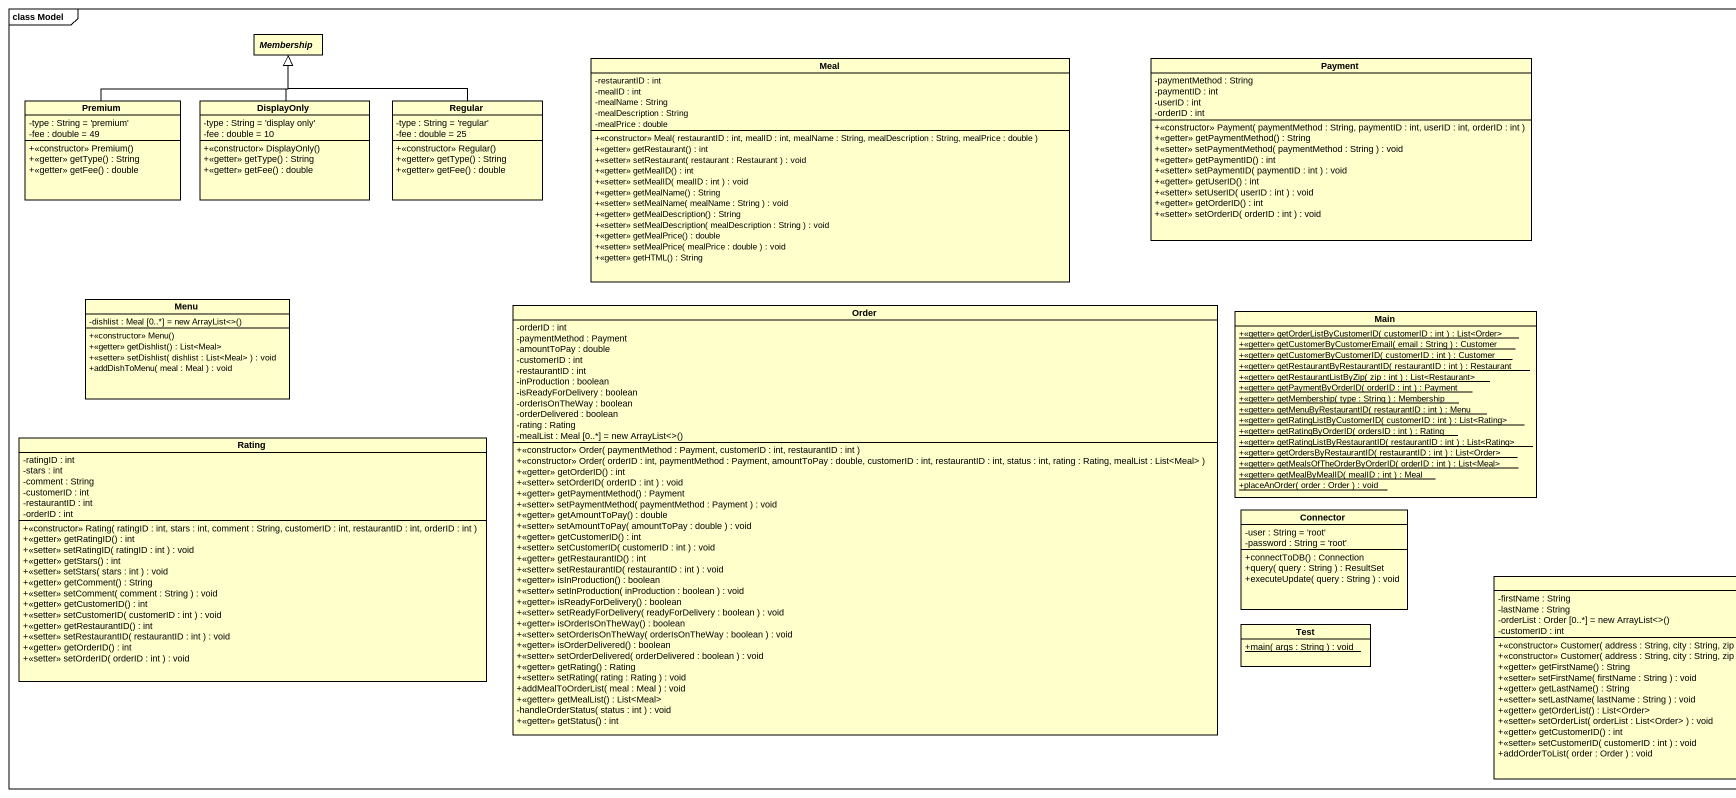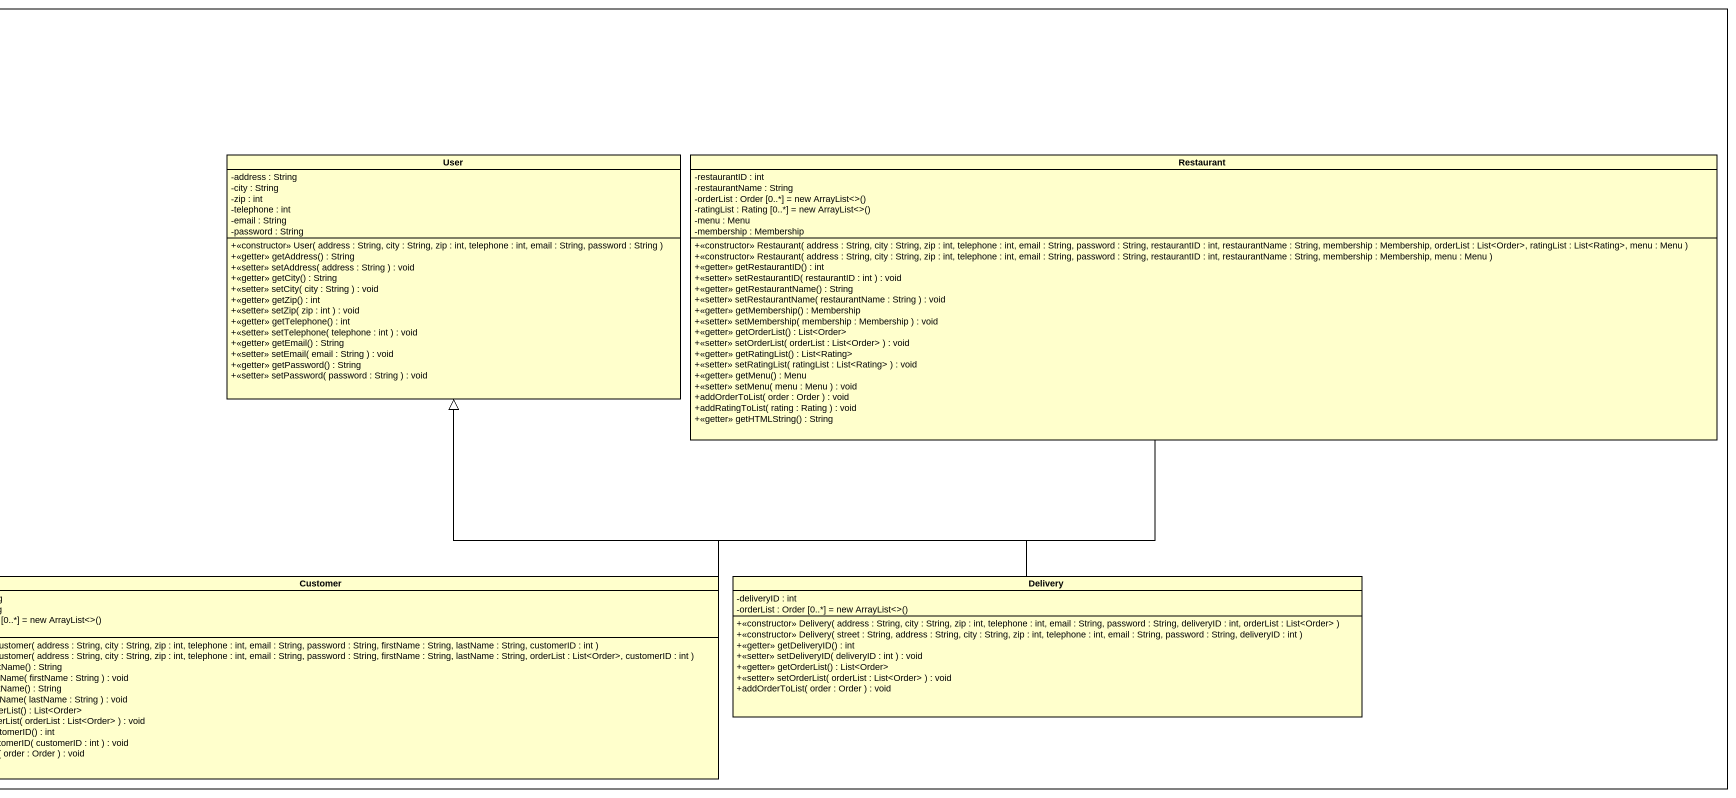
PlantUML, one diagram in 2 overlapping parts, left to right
@startuml
mainframe class Model
hide circle
hide empty members
skinparam classAttributeIconSize 0
abstract class Membership
class Meal {
  -restaurantID : int
  -mealID : int
  -mealName : String
  -mealDescription : String
  -mealPrice : double
  +<<constructor>> Meal( restaurantID : int, mealID : int, mealName : String, mealDescription : String, mealPrice : double )
  +<<getter>> getRestaurant() : int
  +<<setter>> setRestaurant( restaurant : Restaurant ) : void
  +<<getter>> getMealID() : int
  +<<setter>> setMealID( mealID : int ) : void
  +<<getter>> getMealName() : String
  +<<setter>> setMealName( mealName : String ) : void
  +<<getter>> getMealDescription() : String
  +<<setter>> setMealDescription( mealDescription : String ) : void
  +<<getter>> getMealPrice() : double
  +<<setter>> setMealPrice( mealPrice : double ) : void
  +<<getter>> getHTML() : String
}
class Payment {
  -paymentMethod : String
  -paymentID : int
  -userID : int
  -orderID : int
  +<<constructor>> Payment( paymentMethod : String, paymentID : int, userID : int, orderID : int )
  +<<getter>> getPaymentMethod() : String
  +<<setter>> setPaymentMethod( paymentMethod : String ) : void
  +<<getter>> getPaymentID() : int
  +<<setter>> setPaymentID( paymentID : int ) : void
  +<<getter>> getUserID() : int
  +<<setter>> setUserID( userID : int ) : void
  +<<getter>> getOrderID() : int
  +<<setter>> setOrderID( orderID : int ) : void
}
class Premium {
  -type : String = 'premium'
  -fee : double = 49
  +<<constructor>> Premium()
  +<<getter>> getType() : String
  +<<getter>> getFee() : double
}
class DisplayOnly {
  -type : String = 'display only'
  -fee : double = 10
  +<<constructor>> DisplayOnly()
  +<<getter>> getType() : String
  +<<getter>> getFee() : double
}
class Regular {
  -type : String = 'regular'
  -fee : double = 25
  +<<constructor>> Regular()
  +<<getter>> getType() : String
  +<<getter>> getFee() : double
}
class User {
  -address : String
  -city : String
  -zip : int
  -telephone : int
  -email : String
  -password : String
  +<<constructor>> User( address : String, city : String, zip : int, telephone : int, email : String, password : String )
  +<<getter>> getAddress() : String
  +<<setter>> setAddress( address : String ) : void
  +<<getter>> getCity() : String
  +<<setter>> setCity( city : String ) : void
  +<<getter>> getZip() : int
  +<<setter>> setZip( zip : int ) : void
  +<<getter>> getTelephone() : int
  +<<setter>> setTelephone( telephone : int ) : void
  +<<getter>> getEmail() : String
  +<<setter>> setEmail( email : String ) : void
  +<<getter>> getPassword() : String
  +<<setter>> setPassword( password : String ) : void
}
class Restaurant {
  -restaurantID : int
  -restaurantName : String
  {field} -orderList : Order [0..*] = new ArrayList<>()
  {field} -ratingList : Rating [0..*] = new ArrayList<>()
  -menu : Menu
  -membership : Membership
  +<<constructor>> Restaurant( address : String, city : String, zip : int, telephone : int, email : String, password : String, restaurantID : int, restaurantName : String, membership : Membership, orderList : List<Order>, ratingList : List<Rating>, menu : Menu )
  +<<constructor>> Restaurant( address : String, city : String, zip : int, telephone : int, email : String, password : String, restaurantID : int, restaurantName : String, membership : Membership, menu : Menu )
  +<<getter>> getRestaurantID() : int
  +<<setter>> setRestaurantID( restaurantID : int ) : void
  +<<getter>> getRestaurantName() : String
  +<<setter>> setRestaurantName( restaurantName : String ) : void
  +<<getter>> getMembership() : Membership
  +<<setter>> setMembership( membership : Membership ) : void
  +<<getter>> getOrderList() : List<Order>
  +<<setter>> setOrderList( orderList : List<Order> ) : void
  +<<getter>> getRatingList() : List<Rating>
  +<<setter>> setRatingList( ratingList : List<Rating> ) : void
  +<<getter>> getMenu() : Menu
  +<<setter>> setMenu( menu : Menu ) : void
  +addOrderToList( order : Order ) : void
  +addRatingToList( rating : Rating ) : void
  +<<getter>> getHTMLString() : String
}
class Menu {
  {field} -dishlist : Meal [0..*] = new ArrayList<>()
  +<<constructor>> Menu()
  +<<getter>> getDishlist() : List<Meal>
  +<<setter>> setDishlist( dishlist : List<Meal> ) : void
  +addDishToMenu( meal : Meal ) : void
}
class Order {
  -orderID : int
  -paymentMethod : Payment
  -amountToPay : double
  -customerID : int
  -restaurantID : int
  -inProduction : boolean
  -isReadyForDelivery : boolean
  -orderIsOnTheWay : boolean
  -orderDelivered : boolean
  -rating : Rating
  {field} -mealList : Meal [0..*] = new ArrayList<>()
  +<<constructor>> Order( paymentMethod : Payment, customerID : int, restaurantID : int )
  +<<constructor>> Order( orderID : int, paymentMethod : Payment, amountToPay : double, customerID : int, restaurantID : int, status : int, rating : Rating, mealList : List<Meal> )
  +<<getter>> getOrderID() : int
  +<<setter>> setOrderID( orderID : int ) : void
  +<<getter>> getPaymentMethod() : Payment
  +<<setter>> setPaymentMethod( paymentMethod : Payment ) : void
  +<<getter>> getAmountToPay() : double
  +<<setter>> setAmountToPay( amountToPay : double ) : void
  +<<getter>> getCustomerID() : int
  +<<setter>> setCustomerID( customerID : int ) : void
  +<<getter>> getRestaurantID() : int
  +<<setter>> setRestaurantID( restaurantID : int ) : void
  +<<getter>> isInProduction() : boolean
  +<<setter>> setInProduction( inProduction : boolean ) : void
  +<<getter>> isReadyForDelivery() : boolean
  +<<setter>> setReadyForDelivery( readyForDelivery : boolean ) : void
  +<<getter>> isOrderIsOnTheWay() : boolean
  +<<setter>> setOrderIsOnTheWay( orderIsOnTheWay : boolean ) : void
  +<<getter>> isOrderDelivered() : boolean
  +<<setter>> setOrderDelivered( orderDelivered : boolean ) : void
  +<<getter>> getRating() : Rating
  +<<setter>> setRating( rating : Rating ) : void
  +addMealToOrderList( meal : Meal ) : void
  +<<getter>> getMealList() : List<Meal>
  -handleOrderStatus( status : int ) : void
  +<<getter>> getStatus() : int
}
class Main {
  {static} +<<getter>> getOrderListByCustomerID( customerID : int ) : List<Order>
  {static} +<<getter>> getCustomerByCustomerEmail( email : String ) : Customer
  {static} +<<getter>> getCustomerByCustomerID( customerID : int ) : Customer
  {static} +<<getter>> getRestaurantByRestaurantID( restaurantID : int ) : Restaurant
  {static} +<<getter>> getRestaurantListByZip( zip : int ) : List<Restaurant>
  {static} +<<getter>> getPaymentByOrderID( orderID : int ) : Payment
  {static} +<<getter>> getMembership( type : String ) : Membership
  {static} +<<getter>> getMenuByRestaurantID( restaurantID : int ) : Menu
  {static} +<<getter>> getRatingListByCustomerID( customerID : int ) : List<Rating>
  {static} +<<getter>> getRatingByOrderID( ordersID : int ) : Rating
  {static} +<<getter>> getRatingListByRestaurantID( restaurantID : int ) : List<Rating>
  {static} +<<getter>> getOrdersByRestaurantID( restaurantID : int ) : List<Order>
  {static} +<<getter>> getMealsOfTheOrderByOrderID( orderID : int ) : List<Meal>
  {static} +<<getter>> getMealByMealID( mealID : int ) : Meal
  {static} +placeAnOrder( order : Order ) : void
}
class Rating {
  -ratingID : int
  -stars : int
  -comment : String
  -customerID : int
  -restaurantID : int
  -orderID : int
  +<<constructor>> Rating( ratingID : int, stars : int, comment : String, customerID : int, restaurantID : int, orderID : int )
  +<<getter>> getRatingID() : int
  +<<setter>> setRatingID( ratingID : int ) : void
  +<<getter>> getStars() : int
  +<<setter>> setStars( stars : int ) : void
  +<<getter>> getComment() : String
  +<<setter>> setComment( comment : String ) : void
  +<<getter>> getCustomerID() : int
  +<<setter>> setCustomerID( customerID : int ) : void
  +<<getter>> getRestaurantID() : int
  +<<setter>> setRestaurantID( restaurantID : int ) : void
  +<<getter>> getOrderID() : int
  +<<setter>> setOrderID( orderID : int ) : void
}
class Connector {
  -user : String = 'root'
  -password : String = 'root'
  +connectToDB() : Connection
  +query( query : String ) : ResultSet
  +executeUpdate( query : String ) : void
}
class Customer {
  -firstName : String
  -lastName : String
  {field} -orderList : Order [0..*] = new ArrayList<>()
  -customerID : int
  +<<constructor>> Customer( address : String, city : String, zip : int, telephone : int, email : String, password : String, firstName : String, lastName : String, customerID : int )
  +<<constructor>> Customer( address : String, city : String, zip : int, telephone : int, email : String, password : String, firstName : String, lastName : String, orderList : List<Order>, customerID : int )
  +<<getter>> getFirstName() : String
  +<<setter>> setFirstName( firstName : String ) : void
  +<<getter>> getLastName() : String
  +<<setter>> setLastName( lastName : String ) : void
  +<<getter>> getOrderList() : List<Order>
  +<<setter>> setOrderList( orderList : List<Order> ) : void
  +<<getter>> getCustomerID() : int
  +<<setter>> setCustomerID( customerID : int ) : void
  +addOrderToList( order : Order ) : void
}
class Delivery {
  -deliveryID : int
  {field} -orderList : Order [0..*] = new ArrayList<>()
  +<<constructor>> Delivery( address : String, city : String, zip : int, telephone : int, email : String, password : String, deliveryID : int, orderList : List<Order> )
  +<<constructor>> Delivery( street : String, address : String, city : String, zip : int, telephone : int, email : String, password : String, deliveryID : int )
  +<<getter>> getDeliveryID() : int
  +<<setter>> setDeliveryID( deliveryID : int ) : void
  +<<getter>> getOrderList() : List<Order>
  +<<setter>> setOrderList( orderList : List<Order> ) : void
  +addOrderToList( order : Order ) : void
}
class Test {
  {static} +main( args : String ) : void
}
Premium -right-|> Membership
DisplayOnly -up-|> Membership
Regular -left-|> Membership
Restaurant -left-|> User
Customer -up-|> User
Delivery -up-|> User
@enduml
